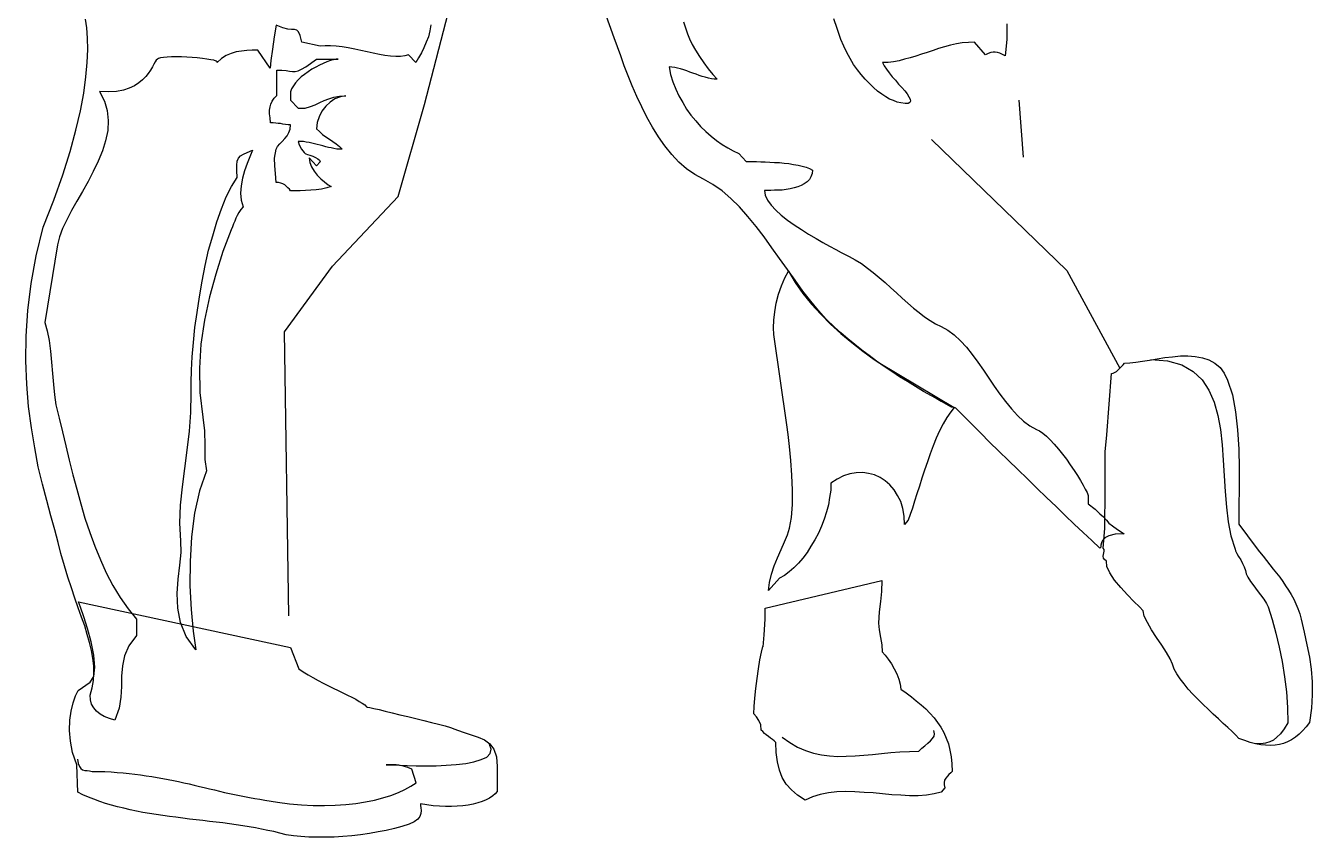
# Model space of a CAD drawing. Extents: x 1236 to 1340, y -26 to 153.
# Drawn here: x 1245 to 1340, y -25.5 to 34.4 of the extents above; entities that cross this region are included whole.
import ezdxf

# ---------------------------------------------------------------- set-up
doc = ezdxf.new("R2010")
doc.units = 0
doc.header["$LTSCALE"] = 25
doc.layers.get('0').update_dxf_attribs({"linetype": 'CONTINUOUS'})
for name, color, linetype in [('1', 7, 'CONTINUOUS'), ('3', 7, 'CONTINUOUS'), ('5', 7, 'CONTINUOUS'), ('7', 7, 'CONTINUOUS')]:
    doc.layers.add(name, color=color, linetype=linetype)

msp = doc.modelspace()

# ---------------------------------------------------------------- linework, layer by layer
msp.add_line((1318.301, 28.897), (1318.624, 24.704))
for points in [[(1264.411, -9.163), (1264.088, 11.802), (1267.638, 16.641), (1272.478, 21.801), (1274.415, 28.574), (1276.351, 35.993), (1280.223, 45.669), (1279.255, 53.733), (1280.223, 55.668)], [(1311.847, 25.994), (1321.851, 16.318), (1325.76, 9.11), (1325.76, 9.11)]]:
    msp.add_lwpolyline(points)
at = {"layer": '1', "linetype": 'CONTINUOUS'}
for points in [[(1293.539, 34.686), (1293.842, 33.796), (1293.974, 33.436), (1294.183, 33.019), (1294.429, 32.584), (1294.713, 32.13), (1295.035, 31.657), (1295.356, 31.221), (1295.697, 30.804), (1296.019, 30.445), (1295.811, 30.464), (1295.602, 30.483), (1295.375, 30.521), (1295.149, 30.597), (1294.921, 30.653), (1294.694, 30.729), (1294.467, 30.824), (1294.24, 30.9), (1294.012, 30.975), (1293.785, 31.07), (1293.558, 31.146), (1293.331, 31.221), (1293.103, 31.278), (1292.896, 31.316), (1292.687, 31.335), (1292.479, 31.354), (1292.592, 30.786), (1292.763, 30.256), (1292.971, 29.726), (1293.198, 29.215), (1293.482, 28.722), (1293.766, 28.249), (1294.088, 27.795), (1294.447, 27.378), (1294.807, 26.962), (1295.186, 26.602), (1295.584, 26.243), (1295.981, 25.921), (1296.398, 25.637), (1296.814, 25.39), (1297.211, 25.163), (1297.628, 24.974), (1298.177, 24.368), (1298.404, 24.368), (1298.65, 24.368), (1298.935, 24.368), (1299.237, 24.35), (1299.578, 24.35), (1299.919, 24.33), (1300.259, 24.312), (1300.619, 24.292), (1300.979, 24.255), (1301.319, 24.217), (1301.661, 24.16), (1302.001, 24.103), (1302.304, 24.028), (1302.588, 23.952), (1302.834, 23.857), (1303.061, 23.744), (1303.043, 23.479), (1302.947, 23.251), (1302.834, 23.043), (1302.664, 22.873), (1302.456, 22.721), (1302.228, 22.608), (1301.983, 22.494), (1301.698, 22.419), (1301.414, 22.362), (1301.13, 22.305), (1300.828, 22.267), (1300.543, 22.248), (1300.259, 22.248), (1299.994, 22.229), (1299.748, 22.229), (1299.521, 22.229), (1299.578, 21.888), (1299.748, 21.529), (1300.013, 21.15), (1300.354, 20.791), (1300.752, 20.411), (1301.206, 20.052), (1301.717, 19.693), (1302.247, 19.351), (1302.777, 19.011), (1303.327, 18.689), (1303.838, 18.386), (1304.329, 18.121), (1304.784, 17.875), (1305.182, 17.667), (1305.522, 17.496), (1305.769, 17.364), (1306.222, 17.118), (1306.677, 16.834), (1307.113, 16.512), (1307.548, 16.172), (1307.984, 15.812), (1308.419, 15.433), (1308.835, 15.054), (1309.27, 14.676), (1309.687, 14.278), (1310.103, 13.919), (1310.52, 13.559), (1310.936, 13.218), (1311.334, 12.915), (1311.751, 12.631), (1312.148, 12.385), (1312.565, 12.195), (1313.057, 11.912), (1313.53, 11.571), (1313.984, 11.135), (1314.42, 10.662), (1314.855, 10.132), (1315.271, 9.564), (1315.688, 8.978), (1316.086, 8.391), (1316.484, 7.785), (1316.9, 7.198), (1317.317, 6.649), (1317.752, 6.119), (1318.187, 5.627), (1318.641, 5.21), (1319.115, 4.85), (1319.607, 4.586), (1319.815, 4.491), (1320.061, 4.321), (1320.326, 4.093), (1320.61, 3.828), (1320.913, 3.506), (1321.216, 3.146), (1321.519, 2.768), (1321.803, 2.389), (1322.087, 1.973), (1322.371, 1.575), (1322.617, 1.197), (1322.844, 0.818), (1323.052, 0.478), (1323.204, 0.175), (1323.336, -0.071), (1323.412, -0.28), (1323.412, -0.886), (1323.923, -1.283), (1324.283, -1.624), (1324.548, -1.87), (1324.756, -2.097), (1324.946, -2.324), (1325.211, -2.533), (1325.57, -2.797), (1326.081, -3.101), (1325.419, -3.139), (1324.946, -3.252), (1324.642, -3.403), (1324.472, -3.593), (1324.396, -3.782), (1324.358, -3.952), (1324.34, -4.085), (1324.283, -4.161), (1323.677, -3.593), (1323.052, -3.006), (1322.39, -2.4), (1321.727, -1.757), (1321.045, -1.094), (1320.345, -0.431), (1319.626, 0.251), (1318.925, 0.951), (1318.225, 1.633), (1317.524, 2.313), (1316.824, 2.995), (1316.142, 3.658), (1315.48, 4.321), (1314.855, 4.964), (1314.231, 5.57), (1313.644, 6.157), (1313.038, 6.441), (1312.451, 6.763), (1311.845, 7.085), (1311.258, 7.406), (1310.672, 7.766), (1310.085, 8.125), (1309.498, 8.485), (1308.911, 8.864), (1308.343, 9.242), (1307.794, 9.64), (1307.245, 10.056), (1306.696, 10.454), (1306.185, 10.871), (1305.673, 11.287), (1305.162, 11.722), (1304.689, 12.139), (1304.084, 12.726), (1303.496, 13.37), (1302.929, 14.07), (1302.361, 14.808), (1301.793, 15.603), (1301.225, 16.398), (1300.638, 17.212), (1300.07, 18.007), (1299.483, 18.803), (1298.897, 19.579), (1298.291, 20.317), (1297.685, 21.017), (1297.042, 21.642), (1296.398, 22.21), (1295.716, 22.684), (1295.016, 23.081), (1294.372, 23.422), (1293.766, 23.839), (1293.198, 24.33), (1292.668, 24.899), (1292.157, 25.523), (1291.684, 26.185), (1291.248, 26.905), (1290.832, 27.643), (1290.453, 28.4), (1290.094, 29.177), (1289.754, 29.953), (1289.451, 30.71), (1289.167, 31.448), (1288.902, 32.168), (1288.656, 32.85), (1288.428, 33.493), (1285.759, 40.933)], [(1274.893, 34.459), (1274.817, 34.023), (1274.704, 33.588), (1274.552, 33.19), (1274.382, 32.774), (1274.193, 32.395), (1273.984, 32.035), (1273.776, 31.675), (1273.227, 32.262), (1272.962, 32.168), (1272.64, 32.13), (1272.3, 32.13), (1271.92, 32.149), (1271.504, 32.206), (1271.087, 32.281), (1270.634, 32.376), (1270.179, 32.471), (1269.725, 32.566), (1269.27, 32.66), (1268.797, 32.755), (1268.343, 32.83), (1267.908, 32.888), (1267.491, 32.925), (1267.093, 32.925), (1266.715, 32.888), (1265.371, 33.19), (1265.238, 33.682), (1265.124, 33.948), (1264.992, 34.08), (1264.822, 34.118), (1264.613, 34.118), (1264.329, 34.137), (1263.951, 34.232), (1263.458, 34.439), (1263.326, 33.568), (1263.193, 32.66), (1263.08, 31.827), (1263.023, 31.259), (1262.114, 32.584), (1261.698, 32.584), (1261.3, 32.566), (1260.903, 32.528), (1260.525, 32.471), (1260.145, 32.357), (1259.786, 32.206), (1259.445, 31.979), (1259.123, 31.675), (1259.123, 31.733), (1259.048, 31.789), (1258.877, 31.846), (1258.65, 31.884), (1258.347, 31.941), (1258.026, 31.979), (1257.646, 32.017), (1257.268, 32.055), (1256.871, 32.073), (1256.473, 32.092), (1256.095, 32.092), (1255.735, 32.092), (1255.413, 32.073), (1255.148, 32.055), (1254.94, 32.017), (1254.788, 31.979), (1254.713, 31.941), (1254.618, 31.865), (1254.542, 31.733), (1254.447, 31.562), (1254.334, 31.354), (1254.202, 31.126), (1254.031, 30.88), (1253.842, 30.653), (1253.614, 30.407), (1253.331, 30.18), (1253.009, 29.972), (1252.63, 29.782), (1252.194, 29.65), (1251.683, 29.555), (1251.096, 29.518), (1250.434, 29.536), (1250.794, 28.836), (1251.002, 28.136), (1251.078, 27.397), (1251.04, 26.659), (1250.87, 25.901), (1250.643, 25.163), (1250.321, 24.406), (1249.961, 23.649), (1249.582, 22.91), (1249.166, 22.172), (1248.749, 21.453), (1248.352, 20.753), (1248.011, 20.071), (1247.708, 19.427), (1247.481, 18.803), (1247.329, 18.216), (1246.383, 12.499), (1246.572, 11.874), (1246.704, 11.155), (1246.818, 10.378), (1246.894, 9.564), (1246.97, 8.731), (1247.026, 7.917), (1247.102, 7.141), (1247.197, 6.421), (1247.443, 5.437), (1247.689, 4.415), (1247.935, 3.374), (1248.2, 2.333), (1248.465, 1.253), (1248.749, 0.193), (1249.052, -0.886), (1249.355, -1.946), (1249.715, -3.006), (1250.074, -4.028), (1250.491, -5.032), (1250.926, -5.997), (1251.418, -6.925), (1251.949, -7.814), (1252.536, -8.647), (1253.16, -9.424), (1253.16, -10.616), (1252.592, -11.392), (1252.27, -12.13), (1252.119, -12.869), (1252.062, -13.626), (1252.062, -14.383), (1252.005, -15.159), (1251.873, -15.992), (1251.57, -16.863), (1251.154, -16.749), (1250.774, -16.598), (1250.472, -16.427), (1250.207, -16.201), (1249.999, -15.954), (1249.847, -15.69), (1249.772, -15.368), (1249.734, -15.027), (1249.885, -14.478), (1249.98, -13.929), (1250.018, -13.399), (1249.999, -12.85), (1249.942, -12.282), (1249.847, -11.714), (1249.696, -11.127), (1249.525, -10.54), (1249.336, -9.915), (1249.109, -9.253), (1248.863, -8.571), (1248.617, -7.852), (1248.352, -7.095), (1248.086, -6.3), (1247.841, -5.467), (1247.575, -4.577), (1247.367, -3.744), (1247.121, -2.817), (1246.837, -1.795), (1246.535, -0.658), (1246.213, 0.553), (1245.909, 1.84), (1245.644, 3.241), (1245.398, 4.718), (1245.191, 6.29), (1245.058, 7.936), (1244.982, 9.659), (1245.02, 11.476), (1245.133, 13.37), (1245.38, 15.357), (1245.758, 17.402), (1246.269, 19.522), (1247.064, 21.529), (1247.727, 23.384), (1248.257, 25.107), (1248.692, 26.678), (1249.033, 28.116), (1249.279, 29.423), (1249.43, 30.615), (1249.525, 31.675), (1249.563, 32.641), (1249.544, 33.474), (1249.488, 34.232), (1249.393, 34.875)], [(1317.411, 34.534), (1317.411, 33.379), (1317.279, 32.186), (1317.089, 32.281), (1316.9, 32.376), (1316.729, 32.433), (1316.559, 32.452), (1316.389, 32.452), (1316.218, 32.433), (1316.029, 32.357), (1315.84, 32.262), (1315.026, 33.19), (1314.571, 33.171), (1314.117, 33.133), (1313.682, 33.057), (1313.246, 32.963), (1312.811, 32.83), (1312.376, 32.717), (1311.959, 32.566), (1311.523, 32.433), (1311.107, 32.3), (1310.69, 32.149), (1310.274, 32.035), (1309.857, 31.922), (1309.46, 31.808), (1309.043, 31.733), (1308.646, 31.695), (1308.23, 31.675), (1308.362, 31.43), (1308.532, 31.184), (1308.722, 30.918), (1308.948, 30.635), (1309.195, 30.369), (1309.422, 30.086), (1309.65, 29.84), (1309.877, 29.593), (1310.047, 29.366), (1310.179, 29.158), (1310.274, 28.969), (1310.293, 28.836), (1310.255, 28.722), (1310.123, 28.666), (1309.895, 28.666), (1309.574, 28.704), (1309.308, 28.76), (1309.043, 28.874), (1308.759, 28.987), (1308.475, 29.158), (1308.173, 29.347), (1307.87, 29.574), (1307.566, 29.84), (1307.264, 30.124), (1306.961, 30.445), (1306.658, 30.786), (1306.374, 31.146), (1306.091, 31.543), (1305.844, 31.979), (1305.598, 32.414), (1305.371, 32.888), (1305.162, 33.379), (1304.878, 34.194), (1304.633, 34.913)], [(1263.515, 31.108), (1263.894, 31.108), (1264.197, 31.089), (1264.443, 31.051), (1264.67, 31.013), (1264.878, 31.013), (1265.086, 31.07), (1265.351, 31.184), (1265.655, 31.373), (1266.45, 31.941), (1268.059, 31.941), (1267.888, 31.922), (1267.699, 31.884), (1267.472, 31.827), (1267.207, 31.733), (1266.942, 31.619), (1266.677, 31.486), (1266.393, 31.335), (1266.109, 31.184), (1265.825, 30.994), (1265.56, 30.804), (1265.313, 30.615), (1265.086, 30.407), (1264.897, 30.18), (1264.746, 29.972), (1264.613, 29.744), (1264.538, 29.518), (1264.538, 28.911), (1265.086, 28.306), (1265.617, 28.306), (1266.015, 28.438), (1266.355, 28.571), (1266.695, 28.722), (1267.017, 28.874), (1267.359, 29.007), (1267.737, 29.12), (1268.134, 29.196), (1268.608, 29.215), (1268.21, 29.158), (1267.812, 29.007), (1267.453, 28.76), (1267.131, 28.458), (1266.847, 28.098), (1266.639, 27.681), (1266.506, 27.246), (1266.45, 26.792), (1266.657, 26.583), (1266.885, 26.375), (1267.131, 26.205), (1267.396, 26.034), (1267.642, 25.845), (1267.888, 25.674), (1268.134, 25.485), (1268.343, 25.277), (1268.134, 25.277), (1267.945, 25.296), (1267.737, 25.334), (1267.528, 25.372), (1267.321, 25.41), (1267.131, 25.466), (1266.923, 25.523), (1266.715, 25.58), (1266.506, 25.618), (1266.298, 25.674), (1266.109, 25.732), (1265.901, 25.769), (1265.693, 25.807), (1265.484, 25.845), (1265.295, 25.864), (1265.086, 25.864), (1265.162, 25.599), (1265.351, 25.296), (1265.541, 25.05), (1265.617, 24.955), (1265.655, 24.936), (1265.787, 24.899), (1265.957, 24.841), (1266.166, 24.766), (1266.374, 24.671), (1266.544, 24.577), (1266.677, 24.463), (1266.715, 24.35), (1266.45, 24.046), (1265.901, 24.652), (1265.957, 24.312), (1266.071, 23.99), (1266.279, 23.668), (1266.506, 23.365), (1266.771, 23.1), (1267.037, 22.873), (1267.301, 22.664), (1267.528, 22.532), (1267.207, 22.419), (1266.828, 22.343), (1266.431, 22.286), (1266.033, 22.248), (1265.635, 22.229), (1265.238, 22.21), (1264.86, 22.21), (1264.538, 22.21), (1264.443, 22.324), (1264.329, 22.437), (1264.216, 22.551), (1264.102, 22.646), (1263.969, 22.721), (1263.818, 22.778), (1263.648, 22.816), (1263.458, 22.835), (1263.42, 23.479), (1263.364, 24.046), (1263.345, 24.633), (1263.458, 25.277), (1263.572, 25.485), (1263.742, 25.674), (1263.913, 25.864), (1264.102, 26.072), (1264.273, 26.28), (1264.405, 26.507), (1264.5, 26.772), (1264.538, 27.094), (1264.348, 27.094), (1264.159, 27.114), (1263.969, 27.132), (1263.8, 27.17), (1263.629, 27.189), (1263.44, 27.208), (1263.251, 27.227), (1263.061, 27.227), (1263.023, 27.587), (1262.985, 27.889), (1262.985, 28.154), (1263.023, 28.4), (1263.08, 28.609), (1263.175, 28.836), (1263.326, 29.044), (1263.515, 29.253), (1263.515, 29.574), (1263.515, 30.01), (1263.515, 30.54), (1263.515, 31.108)], [(1261.717, 25.201), (1261.527, 24.728), (1261.319, 24.217), (1261.13, 23.687), (1260.978, 23.137), (1260.884, 22.589), (1260.846, 22.04), (1260.884, 21.529), (1261.036, 21.037), (1260.865, 20.828), (1260.714, 20.601), (1260.6, 20.393), (1260.487, 20.184), (1260.411, 19.976), (1260.316, 19.768), (1260.24, 19.56), (1260.145, 19.333), (1259.54, 17.723), (1259.01, 16.058), (1258.537, 14.373), (1258.177, 12.65), (1257.912, 10.889), (1257.798, 9.11), (1257.836, 7.312), (1258.044, 5.494), (1258.177, 4.491), (1258.196, 3.412), (1258.196, 2.371), (1258.328, 1.538), (1257.798, 0.061), (1257.439, -1.586), (1257.211, -3.346), (1257.117, -5.164), (1257.097, -6.962), (1257.192, -8.704), (1257.344, -10.294), (1257.533, -11.677), (1256.814, -10.692), (1256.397, -9.669), (1256.208, -8.591), (1256.17, -7.511), (1256.246, -6.451), (1256.359, -5.429), (1256.454, -4.483), (1256.435, -3.63), (1256.359, -2.324), (1256.416, -0.999), (1256.549, 0.345), (1256.719, 1.708), (1256.908, 3.071), (1257.06, 4.472), (1257.173, 5.854), (1257.192, 7.254), (1257.192, 8.069), (1257.211, 8.978), (1257.268, 9.962), (1257.363, 11.022), (1257.477, 12.12), (1257.628, 13.237), (1257.798, 14.392), (1258.006, 15.546), (1258.234, 16.701), (1258.479, 17.818), (1258.783, 18.898), (1259.085, 19.92), (1259.426, 20.885), (1259.786, 21.755), (1260.165, 22.532), (1260.581, 23.195), (1260.562, 23.706), (1260.562, 24.103), (1260.6, 24.406), (1260.694, 24.633), (1260.846, 24.785), (1261.054, 24.917), (1261.338, 25.05), (1261.717, 25.201)], [(1313.53, 6.214), (1313.265, 5.892), (1312.981, 5.475), (1312.716, 5.002), (1312.451, 4.491), (1312.205, 3.942), (1311.978, 3.374), (1311.751, 2.787), (1311.543, 2.2), (1311.334, 1.595), (1311.145, 0.989), (1310.956, 0.402), (1310.766, -0.166), (1310.596, -0.696), (1310.444, -1.207), (1310.274, -1.681), (1310.123, -2.116), (1309.857, -2.419), (1309.819, -1.813), (1309.725, -1.245), (1309.574, -0.734), (1309.346, -0.28), (1309.081, 0.137), (1308.779, 0.496), (1308.437, 0.8), (1308.059, 1.045), (1307.642, 1.235), (1307.207, 1.348), (1306.772, 1.405), (1306.298, 1.386), (1305.825, 1.311), (1305.352, 1.159), (1304.878, 0.931), (1304.424, 0.629), (1304.405, 0.099), (1304.329, -0.431), (1304.235, -0.962), (1304.102, -1.491), (1303.932, -2.021), (1303.724, -2.552), (1303.496, -3.063), (1303.232, -3.555), (1302.947, -4.028), (1302.664, -4.483), (1302.342, -4.899), (1302.02, -5.278), (1301.679, -5.618), (1301.339, -5.921), (1300.998, -6.186), (1300.638, -6.376), (1299.824, -7.284), (1299.881, -6.698), (1300.032, -6.092), (1300.241, -5.486), (1300.487, -4.88), (1300.752, -4.274), (1300.998, -3.706), (1301.225, -3.176), (1301.357, -2.684), (1301.509, -1.908), (1301.585, -0.942), (1301.585, 0.118), (1301.547, 1.216), (1301.452, 2.313), (1301.357, 3.336), (1301.263, 4.226), (1301.168, 4.926), (1300.221, 11.609), (1300.184, 12.101), (1300.203, 12.65), (1300.279, 13.275), (1300.392, 13.919), (1300.563, 14.581), (1300.77, 15.206), (1301.017, 15.792), (1301.301, 16.285), (1301.793, 15.452), (1302.361, 14.638), (1302.985, 13.843), (1303.667, 13.104), (1304.387, 12.366), (1305.162, 11.684), (1305.958, 11.003), (1306.791, 10.378), (1307.624, 9.754), (1307.908, 9.564), (1307.908, 9.564), (1313.53, 6.214)], [(1312.205, 6.895), (1312.565, 6.687), (1313.303, 6.27), (1313.398, 6.27), (1313.398, 6.27), (1312.205, 6.895)]]:
    msp.add_lwpolyline(points, dxfattribs=at)
at = {"layer": '3', "linetype": 'CONTINUOUS'}
msp.add_lwpolyline([(1248.806, -19.741), (1248.863, -20.062), (1248.957, -20.29), (1249.052, -20.441), (1249.185, -20.536), (1249.336, -20.574), (1249.506, -20.593), (1249.696, -20.612), (1249.885, -20.65), (1250.358, -20.65), (1250.832, -20.668), (1251.286, -20.688), (1251.74, -20.726), (1252.176, -20.763), (1252.611, -20.801), (1253.047, -20.857), (1253.463, -20.915), (1253.88, -20.971), (1254.296, -21.028), (1254.693, -21.104), (1255.091, -21.179), (1255.489, -21.255), (1255.886, -21.331), (1256.264, -21.406), (1256.662, -21.501), (1257.041, -21.577), (1257.419, -21.672), (1257.798, -21.766), (1258.158, -21.842), (1258.537, -21.937), (1258.915, -22.012), (1259.275, -22.107), (1259.654, -22.202), (1260.032, -22.277), (1260.392, -22.353), (1260.77, -22.429), (1261.13, -22.505), (1261.509, -22.581), (1261.887, -22.656), (1262.266, -22.713), (1262.645, -22.77), (1263.572, -22.921), (1264.462, -23.035), (1265.351, -23.11), (1266.204, -23.167), (1267.037, -23.167), (1267.832, -23.148), (1268.608, -23.092), (1269.346, -23.016), (1270.065, -22.902), (1270.728, -22.77), (1271.353, -22.599), (1271.94, -22.429), (1272.489, -22.221), (1272.98, -21.994), (1273.416, -21.748), (1273.813, -21.501), (1273.473, -20.479), (1273.189, -20.366), (1272.943, -20.29), (1272.735, -20.233), (1272.527, -20.195), (1272.318, -20.176), (1272.091, -20.157), (1271.864, -20.157), (1271.58, -20.157), (1271.75, -20.157), (1272.091, -20.176), (1272.564, -20.195), (1273.132, -20.214), (1273.795, -20.233), (1274.514, -20.233), (1275.271, -20.233), (1276.028, -20.195), (1276.767, -20.138), (1277.468, -20.062), (1278.073, -19.949), (1278.603, -19.779), (1279.02, -19.589), (1279.266, -19.324), (1279.341, -19.022), (1279.228, -18.662)], dxfattribs=at)
at = {"layer": '5', "linetype": 'CONTINUOUS'}
for points in [[(1328.031, 9.754), (1329.281, 9.659), (1330.322, 9.356), (1331.155, 8.883), (1331.818, 8.258), (1332.329, 7.482), (1332.707, 6.611), (1332.991, 5.627), (1333.18, 4.586), (1333.294, 3.468), (1333.389, 2.333), (1333.445, 1.159), (1333.521, 0.004), (1333.616, -1.132), (1333.749, -2.23), (1333.957, -3.271), (1334.26, -4.236), (1334.297, -4.369), (1334.392, -4.558), (1334.524, -4.785), (1334.676, -5.032), (1334.808, -5.296), (1334.941, -5.561), (1335.035, -5.827), (1335.073, -6.072), (1335.206, -6.319), (1335.395, -6.622), (1335.642, -6.943), (1335.888, -7.284), (1336.133, -7.625), (1336.38, -7.947), (1336.569, -8.249), (1336.701, -8.496), (1337.004, -9.442), (1337.27, -10.446), (1337.515, -11.487), (1337.743, -12.547), (1337.913, -13.664), (1338.046, -14.781), (1338.121, -15.936), (1338.159, -17.071), (1337.875, -17.507), (1337.61, -17.867), (1337.345, -18.131), (1337.099, -18.34), (1336.815, -18.473), (1336.512, -18.567), (1336.171, -18.605), (1335.793, -18.624)], [(1300.828, -18.113), (1301.395, -18.529), (1301.963, -18.851), (1302.55, -19.116), (1303.137, -19.305), (1303.724, -19.419), (1304.329, -19.513), (1304.936, -19.551), (1305.56, -19.533), (1306.204, -19.513), (1306.848, -19.457), (1307.491, -19.4), (1308.154, -19.324), (1308.835, -19.267), (1309.517, -19.211), (1310.217, -19.173), (1310.918, -19.154), (1311.126, -18.946), (1311.353, -18.756), (1311.58, -18.567), (1311.77, -18.397), (1311.921, -18.226), (1312.034, -18.056), (1312.072, -17.867), (1312.016, -17.64)]]:
    msp.add_lwpolyline(points, dxfattribs=at)
at = {"layer": '7', "linetype": 'CONTINUOUS'}
for points in [[(1325.135, 8.731), (1325.248, 8.75), (1325.362, 8.807), (1325.495, 8.883), (1325.627, 8.996), (1325.76, 9.11), (1325.873, 9.242), (1325.986, 9.375), (1326.1, 9.489), (1326.497, 9.507), (1326.933, 9.564), (1327.426, 9.64), (1327.937, 9.716), (1328.504, 9.811), (1329.072, 9.905), (1329.641, 9.962), (1330.227, 10.018), (1330.776, 10.018), (1331.325, 9.98), (1331.856, 9.886), (1332.329, 9.735), (1332.764, 9.489), (1333.162, 9.167), (1333.464, 8.75), (1333.711, 8.239), (1334.07, 7.141), (1334.297, 5.892), (1334.449, 4.566), (1334.544, 3.146), (1334.562, 1.727), (1334.562, 0.288), (1334.544, -1.094), (1334.544, -2.4), (1335.812, -4.123), (1336.058, -4.445), (1336.323, -4.766), (1336.569, -5.088), (1336.815, -5.391), (1337.061, -5.713), (1337.308, -6.016), (1337.553, -6.319), (1337.781, -6.622), (1337.989, -6.943), (1338.197, -7.265), (1338.405, -7.587), (1338.594, -7.928), (1338.746, -8.269), (1338.897, -8.629), (1339.03, -9.007), (1339.143, -9.404), (1339.371, -10.37), (1339.56, -11.297), (1339.749, -12.206), (1339.882, -13.115), (1339.958, -14.043), (1339.958, -14.989), (1339.901, -15.974), (1339.749, -17.034), (1339.503, -17.356), (1339.238, -17.658), (1338.992, -17.904), (1338.708, -18.131), (1338.424, -18.321), (1338.141, -18.473), (1337.837, -18.586), (1337.535, -18.662), (1337.213, -18.718), (1336.872, -18.738), (1336.512, -18.718), (1336.153, -18.68), (1335.774, -18.605), (1335.377, -18.511), (1334.979, -18.378), (1334.544, -18.226), (1334.316, -17.98), (1334.033, -17.715), (1333.729, -17.412), (1333.389, -17.109), (1333.029, -16.769), (1332.651, -16.427), (1332.272, -16.068), (1331.893, -15.709), (1331.514, -15.33), (1331.136, -14.952), (1330.795, -14.572), (1330.492, -14.194), (1330.208, -13.815), (1329.962, -13.456), (1329.773, -13.096), (1329.641, -12.737), (1329.47, -12.339), (1329.186, -11.866), (1328.845, -11.335), (1328.466, -10.768), (1328.088, -10.2), (1327.785, -9.669), (1327.558, -9.196), (1327.482, -8.798), (1327.198, -8.496), (1326.782, -8.098), (1326.308, -7.606), (1325.816, -7.076), (1325.362, -6.527), (1325.002, -5.997), (1324.794, -5.523), (1324.775, -5.126), (1324.624, -5.012), (1324.548, -4.899), (1324.529, -4.766), (1324.548, -4.634), (1324.567, -4.521), (1324.586, -4.388), (1324.586, -4.274), (1324.51, -4.161), (1324.642, -2.722), (1324.662, 0.137), (1324.68, 2.939), (1324.794, 4.207), (1325.135, 8.731)], [(1308.192, -6.546), (1308.154, -7.379), (1308.078, -8.118), (1307.984, -8.874), (1307.946, -9.707), (1307.984, -10.2), (1308.078, -10.768), (1308.173, -11.317), (1308.21, -11.828), (1308.419, -12.074), (1308.646, -12.377), (1308.892, -12.717), (1309.1, -13.077), (1309.29, -13.456), (1309.441, -13.853), (1309.536, -14.213), (1309.574, -14.572), (1309.971, -14.856), (1310.368, -15.141), (1310.728, -15.443), (1311.088, -15.727), (1311.429, -16.03), (1311.732, -16.352), (1312.034, -16.693), (1312.3, -17.034), (1312.527, -17.393), (1312.754, -17.791), (1312.943, -18.189), (1313.095, -18.624), (1313.209, -19.078), (1313.303, -19.571), (1313.36, -20.1), (1313.378, -20.65), (1313.265, -20.763), (1313.133, -20.877), (1313.019, -21.009), (1312.905, -21.142), (1312.811, -21.293), (1312.773, -21.464), (1312.773, -21.653), (1312.829, -21.861), (1312.565, -22.183), (1312.034, -22.315), (1311.467, -22.41), (1310.861, -22.448), (1310.236, -22.448), (1309.592, -22.41), (1308.911, -22.372), (1308.23, -22.315), (1307.548, -22.239), (1306.866, -22.202), (1306.185, -22.164), (1305.504, -22.145), (1304.86, -22.164), (1304.235, -22.239), (1303.629, -22.353), (1303.061, -22.524), (1302.531, -22.77), (1301.963, -22.41), (1301.509, -22.012), (1301.13, -21.596), (1300.828, -21.104), (1300.619, -20.555), (1300.468, -19.949), (1300.373, -19.267), (1300.354, -18.511), (1300.241, -18.397), (1300.108, -18.302), (1299.957, -18.189), (1299.805, -18.075), (1299.654, -17.961), (1299.521, -17.847), (1299.388, -17.715), (1299.275, -17.602), (1299.237, -17.204), (1299.105, -16.882), (1298.935, -16.617), (1298.726, -16.39), (1298.745, -15.86), (1298.802, -15.235), (1298.877, -14.534), (1298.972, -13.797), (1299.067, -13.077), (1299.181, -12.415), (1299.294, -11.846), (1299.408, -11.43), (1299.426, -11.449), (1299.502, -10.578), (1299.559, -9.424), (1299.578, -8.591), (1308.192, -6.546)], [(1264.519, -11.506), (1265.144, -13.077), (1265.465, -13.304), (1265.825, -13.512), (1266.184, -13.721), (1266.563, -13.929), (1266.942, -14.137), (1267.321, -14.327), (1267.68, -14.497), (1268.059, -14.686), (1268.399, -14.856), (1268.741, -15.027), (1269.062, -15.178), (1269.346, -15.33), (1269.592, -15.481), (1269.819, -15.614), (1270.009, -15.747), (1270.141, -15.879), (1270.198, -15.898), (1270.387, -15.936), (1270.69, -16.011), (1271.069, -16.087), (1271.523, -16.201), (1272.034, -16.333), (1272.602, -16.465), (1273.189, -16.598), (1273.776, -16.749), (1274.362, -16.882), (1274.931, -17.034), (1275.461, -17.166), (1275.934, -17.298), (1276.332, -17.412), (1276.653, -17.526), (1276.861, -17.602), (1277.354, -17.791), (1277.865, -17.942), (1278.376, -18.113), (1278.85, -18.321), (1279.247, -18.624), (1279.55, -19.022), (1279.739, -19.571), (1279.796, -20.29), (1279.796, -20.706), (1279.796, -21.085), (1279.796, -21.539), (1279.796, -22.126), (1279.645, -22.297), (1279.455, -22.467), (1279.228, -22.619), (1278.982, -22.75), (1278.679, -22.883), (1278.357, -22.978), (1278.016, -23.072), (1277.638, -23.148), (1277.259, -23.186), (1276.843, -23.224), (1276.408, -23.243), (1275.972, -23.243), (1275.517, -23.224), (1275.064, -23.186), (1274.59, -23.11), (1274.117, -23.035), (1274.135, -23.167), (1274.155, -23.338), (1274.173, -23.546), (1274.155, -23.754), (1274.079, -23.981), (1273.927, -24.19), (1273.662, -24.379), (1273.284, -24.549), (1272.754, -24.72), (1272.205, -24.871), (1271.598, -25.003), (1270.993, -25.117), (1270.368, -25.231), (1269.705, -25.325), (1269.062, -25.401), (1268.399, -25.458), (1267.756, -25.496), (1267.112, -25.514), (1266.488, -25.514), (1265.882, -25.496), (1265.295, -25.458), (1264.746, -25.401), (1264.216, -25.325), (1263.742, -25.212), (1263.307, -25.098), (1262.853, -25.003), (1262.398, -24.909), (1261.944, -24.814), (1261.471, -24.738), (1260.998, -24.663), (1260.525, -24.587), (1260.032, -24.53), (1259.54, -24.454), (1259.048, -24.398), (1258.555, -24.341), (1258.063, -24.284), (1257.571, -24.227), (1257.079, -24.17), (1256.568, -24.095), (1256.075, -24.038), (1255.584, -23.981), (1255.091, -23.905), (1254.599, -23.83), (1254.107, -23.754), (1253.633, -23.679), (1253.16, -23.583), (1252.687, -23.489), (1252.232, -23.376), (1251.759, -23.262), (1251.324, -23.148), (1250.87, -23.016), (1250.453, -22.864), (1250.018, -22.713), (1249.62, -22.561), (1249.203, -22.372), (1248.825, -22.183), (1248.749, -20.176), (1248.446, -19.267), (1248.276, -18.416), (1248.219, -17.62), (1248.238, -16.863), (1248.333, -16.201), (1248.484, -15.595), (1248.655, -15.083), (1248.844, -14.667), (1249.734, -14.061), (1250.018, -13.645), (1250.093, -12.963), (1250.018, -12.074), (1249.81, -11.089), (1249.544, -10.105), (1249.279, -9.234), (1249.033, -8.534), (1248.881, -8.136), (1264.519, -11.506)]]:
    msp.add_lwpolyline(points, dxfattribs=at)

doc.saveas('drawing.dxf')
